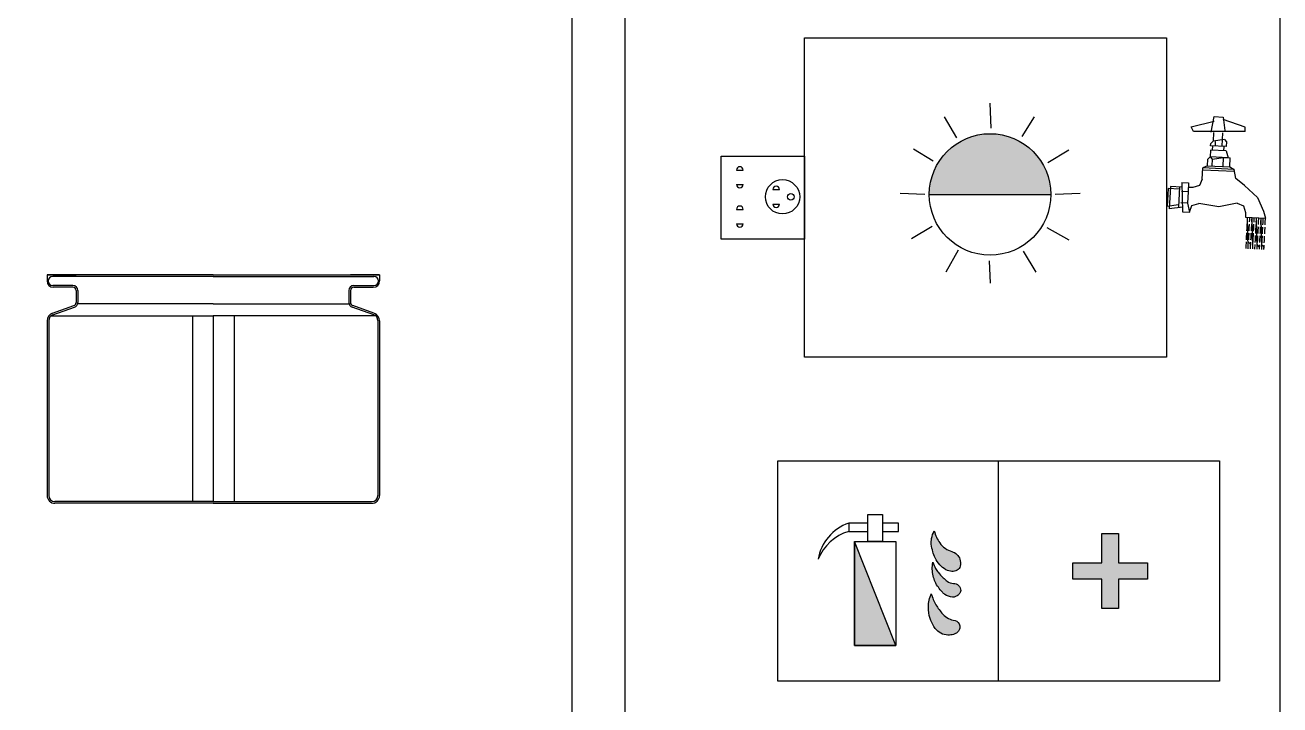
# Model space of a CAD drawing. Header units: millimetres. Extents: x -1481984 to -235402, y 1078406 to 1875046.
# Drawn here: x -1348741 to -1345721, y 1501703 to 1503338 of the extents above; entities that cross this region are included whole.
import ezdxf

# ---------------------------------------------------------------- set-up
doc = ezdxf.new("R2010")
doc.units = ezdxf.units.MM
doc.header["$LTSCALE"] = 1000
doc.layers.get('0').update_dxf_attribs({"linetype": 'CONTINUOUS'})

msp = doc.modelspace()

# ---------------------------------------------------------------- hatches: boundary and pattern name
msp.add_hatch(color=3).paths.add_polyline_path([(-1346272.408496475, 1502930.840341191, 1), (-1346564.730722982, 1502930.840341191)])
h = msp.add_hatch(color=1)
h.dxf.hatch_style = 1
edge = h.paths.add_edge_path()
edge.add_arc((-1346449.4424506, 1502151.466590694), 107.8978354437523, 196.2965074775436, 205.043896722009)
edge.add_arc((-1346461.33044825, 1502145.912034058), 94.77618967937431, 205.0438967321914, 214.3784544377074)
edge.add_arc((-1346496.272666549, 1502122.005892925), 52.43870978852418, 214.3784544346797, 254.5692111123097)
edge.add_arc((-1346517.649783854, 1502044.55933591), 27.90399577829036, 18.370084976388682, 74.56921110948417, ccw=False)
edge.add_arc((-1346520.101105925, 1502043.745310847), 30.48694306825204, -13.957091770838872, 18.3700849786419, ccw=False)
edge.add_arc((-1346505.787852189, 1502040.187999151), 15.73825841374406, 300.4508182839629, 346.04290822561376, ccw=False)
edge.add_arc((-1346509.153054866, 1502045.912209834), 22.37837716343191, 267.3707848895339, 300.4508182874178, ccw=False)
edge.add_arc((-1346508.712307123, 1502055.510229129), 31.98651085105711, 239.8196032933718, 267.37078488422674, ccw=False)
edge.add_arc((-1346493.270917496, 1502082.06208476), 62.70193940118931, 222.4174047123728, 239.8196032960364, ccw=False)
edge.add_arc((-1346489.717423023, 1502085.308851136), 67.51533891418853, 205.6516412071141, 222.4174047113826, ccw=False)
edge.add_arc((-1346465.587385953, 1502096.89678048), 94.28358120735875, 195.8057337083272, 205.6516412086637, ccw=False)
edge.add_arc((-1346442.169210599, 1502103.525987387), 118.621973125564, 187.0300429329693, 195.8057337107038, ccw=False)
edge.add_arc((-1346518.438838158, 1502094.120657287), 41.77461583643282, 167.9084626783551, 187.0300429328287, ccw=False)
edge.add_arc((-1346479.739778567, 1502085.830276201), 81.35172578373553, 154.2371555456886, 167.9084626805726, ccw=False)
edge = h.paths.add_edge_path()
edge.add_arc((-1346444.689826691, 1502087.969810512), 119.5436911665666, 200.7545432046056, 208.5370636651094)
edge.add_arc((-1346499.264807977, 1502058.292286126), 57.42135994756097, 208.5370636612874, 219.7755906795365)
edge.add_arc((-1346395.48563507, 1502144.6829566), 192.452706953265, 219.7755906777354, 225.017335568324)
edge.add_arc((-1346457.104969758, 1502083.026323195), 105.2834299674833, 225.0173355682574, 232.1063108274991)
edge.add_arc((-1346507.188478032, 1502018.676602894), 23.74053141858597, 232.1063108277139, 271.1094306907875)
edge.add_arc((-1346506.403473587, 1501978.140658967), 16.80301285234632, 44.35188178468792, 91.1094306890094, ccw=False)
edge.add_arc((-1346508.150668672, 1501976.432551232), 19.24643723143025, 22.63254198674349, 44.35188178777099, ccw=False)
edge.add_arc((-1346504.307622811, 1501978.034818349), 15.08275359799441, -1.9435309601404924, 22.632541991954383, ccw=False)
edge.add_arc((-1346499.439249191, 1501977.86961481), 10.21157777311919, 330.80573370783026, 358.0564690413287, ccw=False)
edge.add_arc((-1346512.239619462, 1501985.021818979), 24.87457554141677, 313.443379554477, 330.8057337075335, ccw=False)
edge.add_arc((-1346507.797742613, 1501980.331783899), 18.41495488746278, 267.37078488504676, 313.44337955690304, ccw=False)
edge.add_arc((-1346507.020550556, 1501997.256440982), 35.35744717318952, 234.5633418974988, 267.3707848874928, ccw=False)
edge.add_arc((-1346506.816031214, 1501997.54383806), 35.71018679621509, 222.2932534344802, 234.5633418980037, ccw=False)
edge.add_arc((-1346425.435715562, 1502071.576713009), 145.7266507854921, 216.2280293885385, 222.2932534309106, ccw=False)
edge.add_arc((-1346483.487402672, 1502029.045673626), 73.76216171443305, 192.6366606648803, 216.2280293894726, ccw=False)
edge.add_arc((-1346470.763414991, 1502031.898371281), 86.80201395368353, 170.9127826330988, 192.6366606658761, ccw=False)
edge = h.paths.add_edge_path()
edge.add_arc((-1346443.791649001, 1502003.508117889), 120.9127980752761, 196.1193888941114, 209.7614047844112)
edge.add_arc((-1346447.971239284, 1502001.118181388), 116.0981567166635, 209.7614047841904, 223.6847893603902)
edge.add_arc((-1346493.301660981, 1501957.822507486), 53.41352933516175, 223.6847893584048, 259.6161308141702)
edge.add_arc((-1346505.500203283, 1501891.252326647), 14.26507445675997, 6.326068700416215, 79.6161308155095, ccw=False)
edge.add_arc((-1346509.857474534, 1501890.769272665), 18.64904000231164, -17.893764104716183, 6.326068703005774, ccw=False)
edge.add_arc((-1346508.842513435, 1501890.441571142), 17.58248746241285, 317.1511459891178, 342.1062359128046, ccw=False)
edge.add_arc((-1346511.235063809, 1501892.660889441), 20.84587083055026, 291.8893355148426, 317.1511459859985, ccw=False)
edge.add_arc((-1346518.465401604, 1501910.656597693), 40.2397693584575, 273.7787354790705, 291.889335530119, ccw=False)
edge.add_arc((-1346518.448290217, 1501910.397519428), 39.98012662880959, 248.9125166587673, 273.7787354750978, ccw=False)
edge.add_arc((-1346517.527532536, 1501912.785271694), 42.5392584329384, 224.8174508604305, 248.9125166607628, ccw=False)
edge.add_arc((-1346522.507222963, 1501907.837212015), 35.51924338123855, 208.2934888032065, 224.8174508596724, ccw=False)
edge.add_arc((-1346414.59682458, 1501965.925157513), 158.0707162049958, 200.4816971760507, 208.293488799062, ccw=False)
edge.add_arc((-1346496.522277305, 1501935.324311345), 70.61677638276645, 177.3707848863452, 200.4816971771473, ccw=False)
edge.add_arc((-1346475.850602115, 1501934.375053599), 91.31023538444353, 157.0782934646215, 177.3707848847786, ccw=False)
h = msp.add_hatch(color=1)
h.dxf.hatch_style = 1
h.paths.add_polyline_path([(-1346149.562094434, 1502044.757392829), (-1346149.562094434, 1502114.757392829), (-1346109.562094434, 1502114.757392829), (-1346109.562094434, 1502044.757392829), (-1346039.562094434, 1502044.757392829), (-1346039.562094434, 1502004.757392829), (-1346109.562094434, 1502004.757392829), (-1346109.562094434, 1501934.757392829), (-1346149.562094434, 1501934.757392829), (-1346149.562094434, 1502004.757392829), (-1346219.562094434, 1502004.757392829), (-1346219.562094434, 1502044.757392829)])
h = msp.add_hatch(color=1)
h.dxf.hatch_style = 1
h.paths.add_polyline_path([(-1346744.964444548, 1502095.665305402), (-1346744.964444548, 1501845.665305402), (-1346644.964444548, 1501845.665305402)])

# ---------------------------------------------------------------- linework, layer by layer
at = {"color": 5}
for p, q in [((-1347028.559583454, 1502989.568554896), (-1347012.559583454, 1502989.568554896)), ((-1347028.559583454, 1502954.568554896), (-1347012.559583454, 1502954.568554896)), ((-1346941.122110753, 1502942.569827954), (-1346925.122110753, 1502942.569827954)), ((-1347028.559583454, 1502894.94012965), (-1347012.559583454, 1502894.94012965)), ((-1346941.122110753, 1502907.569827954), (-1346925.122110753, 1502907.569827954)), ((-1347028.559583454, 1502859.94012965), (-1347012.559583454, 1502859.94012965))]:
    msp.add_line(p, q, dxfattribs=at)
for p, q in [((-1346564.730722981, 1502930.840341191), (-1346272.408496474, 1502930.840341191)), ((-1348687.671180433, 1502737.575199986), (-1348687.671180433, 1502722.575199986)), ((-1348287.671180433, 1502737.575199986), (-1348687.671180433, 1502737.575199986)), ((-1348287.671180433, 1502737.575199986), (-1347887.671180433, 1502737.575199984)), ((-1347887.671180433, 1502737.575199984), (-1347887.671180433, 1502722.575199984)), ((-1348287.671180433, 1502733.575199986), (-1348674.094529289, 1502733.575199986)), ((-1348625.671180434, 1502711.575199986), (-1348674.094529289, 1502711.575199986)), ((-1348625.671180434, 1502707.575199986), (-1348672.671180433, 1502707.575199986)), ((-1348287.671180433, 1502733.575199986), (-1347901.247831577, 1502733.575199984)), ((-1347949.671180433, 1502711.575199985), (-1347901.247831577, 1502711.575199984)), ((-1347949.671180433, 1502707.575199985), (-1347902.671180433, 1502707.575199985)), ((-1348617.671180434, 1502699.575199986), (-1348617.671180434, 1502670.77635933)), ((-1348613.671180434, 1502699.575199986), (-1348613.671180434, 1502670.77635933)), ((-1347961.671180433, 1502699.575199985), (-1347961.671180433, 1502670.776359329)), ((-1347957.671180433, 1502699.575199985), (-1347957.671180433, 1502670.776359329)), ((-1348674.241852189, 1502645.411306212), (-1348623.042911732, 1502663.220421027)), ((-1348673.59918425, 1502641.399773195), (-1348621.728777381, 1502659.442451876)), ((-1348287.671180434, 1502667.914780816), (-1348614.017366963, 1502667.914780816)), ((-1348287.671180433, 1502667.914780816), (-1347961.324993904, 1502667.914780815)), ((-1347901.743176617, 1502641.399773194), (-1347953.613583486, 1502659.442451875)), ((-1347901.100508678, 1502645.411306211), (-1347952.299449135, 1502663.220421026)), ((-1348687.671180434, 1502626.521460456), (-1348687.671180433, 1502206.575199986)), ((-1348683.671180434, 1502627.232388877), (-1348683.671180434, 1502206.575199986)), ((-1348678.321501259, 1502638.715912203), (-1348287.671180434, 1502638.715912203)), ((-1348337.671180434, 1502638.715912203), (-1348337.671180434, 1502191.575199986)), ((-1347897.020859608, 1502638.715912202), (-1348287.671180433, 1502638.715912203)), ((-1348287.671180433, 1502638.715912203), (-1348287.671180435, 1502191.575199986)), ((-1348287.671180434, 1502638.715912203), (-1348287.671180435, 1502191.575199986)), ((-1348237.671180433, 1502638.715912203), (-1348237.671180435, 1502191.575199986)), ((-1347891.671180433, 1502627.232388876), (-1347891.671180435, 1502206.575199984)), ((-1347887.671180433, 1502626.521460455), (-1347887.671180435, 1502206.575199984)), ((-1348287.671180433, 1502191.575199986), (-1348668.671180434, 1502191.575199986)), ((-1348287.671180433, 1502187.575199986), (-1348668.671180433, 1502187.575199986)), ((-1348287.671180435, 1502191.575199986), (-1347906.671180435, 1502191.575199985)), ((-1348287.671180435, 1502187.575199986), (-1347906.671180435, 1502187.575199985))]:
    msp.add_line(p, q)
at = {"color": 1}
for p, q in [((-1346929.422015875, 1502289.957426051), (-1345868.868065719, 1502289.959443942)), ((-1346399.145040797, 1502289.958434995), (-1346399.145040797, 1501759.557359609))]:
    msp.add_line(p, q, dxfattribs=at)
for points in [[(-1351008.028964695, 1504791.676489189), (-1347425.213757606, 1504791.676489189), (-1347425.213757606, 1499086.863662185), (-1351008.028964695, 1499086.863662185)], [(-1347296.880973479, 1504791.676489189), (-1345721.120104064, 1504791.676489189), (-1345721.120104064, 1501545.296980056), (-1347296.880973479, 1501545.296980056)], [(-1347065.410293392, 1503023.288418149), (-1346865.410293392, 1503023.288418149), (-1346865.410293392, 1502823.288418149), (-1347065.410293392, 1502823.288418149)]]:
    msp.add_lwpolyline(points, close=True)
at = {"color": 3}
msp.add_lwpolyline([(-1346865.410293392, 1503307.390838564), (-1345994.099259783, 1503307.390838564), (-1345994.099259783, 1502539.185997732), (-1346865.410293392, 1502539.185997732)], close=True, dxfattribs=at)
at = {"color": 0}
for points in [[(-1346416.136377617, 1503090.375382589), (-1346418.565296223, 1503150.041093412)], [(-1346498.441264548, 1503067.394578422), (-1346528.42405013, 1503117.585453422)], [(-1346341.320716823, 1503070.475735194), (-1346311.946233604, 1503117.737529011)], [(-1346555.369614742, 1503010.65794878), (-1346602.631408561, 1503040.032431998)], [(-1346279.490593613, 1503007.878775106), (-1346229.297550531, 1503037.905496489)], [(-1346575.535936442, 1502930.438184313), (-1346634.937141044, 1502933.369433577)], [(-1346261.603283014, 1502931.242498068), (-1346201.981507993, 1502933.673584757)], [(-1346557.692561644, 1502853.804075358), (-1346607.88126856, 1502823.86522558)], [(-1346281.813540515, 1502851.024901684), (-1346229.147643024, 1502821.383744162)], [(-1346495.549660244, 1502796.652986662), (-1346525.236921654, 1502743.945321453)], [(-1346421.046777641, 1502771.307467876), (-1346418.305080844, 1502717.087628444)], [(-1346338.74189071, 1502794.288272042), (-1346308.715169326, 1502744.095228959)]]:
    msp.add_lwpolyline(points, dxfattribs=at)
at = {"color": 3}
for points in [[(-1345804.977130756, 1503081.885785976), (-1345929.408550221, 1503082.564751251), (-1345934.279305285, 1503093.639632901), (-1345879.480013359, 1503107.231304763)], [(-1345886.219656637, 1503080.433524898), (-1345878.951000918, 1503117.951640504), (-1345857.378522027, 1503116.88711137)], [(-1345804.977130756, 1503081.885785976), (-1345804.443782147, 1503092.693993323), (-1345857.643028248, 1503111.526943501)], [(-1345857.378522027, 1503116.88711137), (-1345853.570128012, 1503084.283686631)], [(-1345880.815552964, 1503080.166850595), (-1345881.877914014, 1503058.638307507)], [(-1345859.243074074, 1503079.102321461), (-1345860.040928903, 1503062.933946243)], [(-1345850.563924995, 1503035.42401507), (-1345888.348714905, 1503037.288567117), (-1345889.150905902, 1503021.032320295)], [(-1345887.815366296, 1503048.096774464), (-1345887.550860076, 1503053.456942336)], [(-1345850.030576386, 1503046.232222417), (-1345887.815366296, 1503048.096774464)], [(-1345854.63682523, 1503062.66727194), (-1345881.877914014, 1503058.638307507), (-1345887.550860076, 1503053.456942336)], [(-1345882.944611232, 1503037.021892814), (-1345882.411262623, 1503047.83010016)], [(-1345876.517746143, 1503058.373801285), (-1345877.051094752, 1503047.565593939)], [(-1345860.040928903, 1503062.933946243), (-1345860.838783732, 1503046.765571027)], [(-1345855.968028668, 1503035.690689376), (-1345855.434680059, 1503046.498896722)], [(-1345854.63682523, 1503062.66727194), (-1345849.497227777, 1503057.040429763), (-1345850.030576386, 1503046.232222417)], [(-1345895.617370625, 1502999.770451511), (-1345894.819515795, 1503015.93882673)], [(-1345894.819515795, 1503015.93882673), (-1345889.146569734, 1503021.120191901), (-1345884.011308449, 1503015.405478121)], [(-1345845.957676151, 1503018.988965549), (-1345889.146569734, 1503021.120191901)], [(-1345884.011308449, 1503015.405478121), (-1345884.809163278, 1502999.237102903)], [(-1345884.011308449, 1503015.405478121), (-1345856.765883497, 1503019.522314157)], [(-1345857.832580715, 1502997.905899465), (-1345856.765883497, 1503019.522314157), (-1345840.553572478, 1503018.722291245)], [(-1345850.563924995, 1503035.42401507), (-1345845.962012318, 1503018.901093945)], [(-1345841.664205497, 1502997.108044636), (-1345840.59750828, 1503018.724459329)], [(-1345908.025623797, 1502967.879178082), (-1345906.694420359, 1502994.855760646)], [(-1345831.38934676, 1502985.766488681), (-1345906.95892658, 1502989.495592775)], [(-1345895.617370625, 1502999.770451511), (-1345906.694420359, 1502994.855760646)], [(-1345831.124840539, 1502991.126656552), (-1345906.694420359, 1502994.855760646)], [(-1345895.617370625, 1502999.770451511), (-1345841.620269695, 1502997.105876552), (-1345831.124840539, 1502991.126656552)], [(-1345805.96887422, 1502952.008495119), (-1345826.783097916, 1502969.331439159), (-1345831.124840539, 1502991.126656552)], [(-1345984.661900835, 1502949.991867483), (-1345987.324307712, 1502896.038702355)], [(-1345957.685318271, 1502948.660664043), (-1345984.661900835, 1502949.991867483)], [(-1345963.089421945, 1502948.927338349), (-1345965.4873226, 1502900.334341092)], [(-1345957.151969663, 1502959.46887139), (-1345940.939658643, 1502958.668848477)], [(-1345957.151969663, 1502959.46887139), (-1345955.208127695, 1502889.080656742), (-1345938.995816675, 1502888.280633829)], [(-1345940.939658643, 1502958.668848477), (-1345942.006355861, 1502937.052433785)], [(-1345930.708735708, 1502947.329460606), (-1345941.473007252, 1502947.860641131)], [(-1345908.025623797, 1502967.879178082), (-1345914.2275823, 1502951.977477169), (-1345930.708735708, 1502947.329460606)], [(-1345805.96887422, 1502952.008495119), (-1345774.919391421, 1502923.434034814), (-1345760.307126228, 1502890.209389861), (-1345755.700877384, 1502873.77434034)], [(-1345990.330510729, 1502944.898373916), (-1345992.463905164, 1502901.665544529)], [(-1345963.353928165, 1502943.567170477), (-1345990.330510729, 1502944.898373916)], [(-1345942.006355861, 1502937.052433785), (-1345958.21866688, 1502937.852456697)], [(-1345942.006355861, 1502937.052433785), (-1345943.337559299, 1502910.075851221), (-1345938.995816675, 1502888.280633829)], [(-1345965.218480212, 1502905.782380568), (-1345992.463905164, 1502901.665544529)], [(-1345954.679115254, 1502899.800992483), (-1345987.324307712, 1502896.038702355)], [(-1345943.337559299, 1502910.075851221), (-1345959.549870319, 1502910.875874134)], [(-1345938.995816675, 1502888.280633829), (-1345932.793858173, 1502904.182334742), (-1345916.360976735, 1502908.744647782)], [(-1345824.310243507, 1502909.663560252), (-1345868.032485699, 1502900.986579257), (-1345916.360976735, 1502908.744647782)], [(-1345824.310243507, 1502909.663560252), (-1345808.366774876, 1502903.415497863), (-1345803.760526032, 1502886.980448341)], [(-1345803.760526032, 1502886.980448341), (-1345804.29387464, 1502876.172240995)], [(-1345804.29387464, 1502876.172240995), (-1345755.700877384, 1502873.77434034)], [(-1345800.533752595, 1502843.483112735), (-1345800.264910207, 1502848.931152211), (-1345799.731561599, 1502859.739359557)], [(-1345799.467055378, 1502865.099527428), (-1345799.19821299, 1502870.547566904), (-1345798.933706769, 1502875.907734774)], [(-1345797.25870719, 1502800.07148065), (-1345798.933706769, 1502875.907734774)], [(-1345795.129648922, 1502843.21643843), (-1345794.860806534, 1502848.664477905), (-1345794.327457925, 1502859.472685252)], [(-1345794.062951705, 1502864.832853124), (-1345793.794109316, 1502870.280892598), (-1345793.529603096, 1502875.64106047)], [(-1345789.725545249, 1502842.949764127), (-1345789.456702861, 1502848.397803602), (-1345788.923354252, 1502859.206010948)], [(-1345788.658848032, 1502864.56617882), (-1345788.390005643, 1502870.014218295), (-1345788.125499423, 1502875.374386165)], [(-1345786.450499843, 1502799.538132041), (-1345788.125499423, 1502875.374386165)], [(-1345784.321441576, 1502842.683089822), (-1345784.052599188, 1502848.131129297), (-1345783.519250579, 1502858.939336644)], [(-1345783.254744358, 1502864.299504515), (-1345782.98590197, 1502869.747543991), (-1345782.721395749, 1502875.107711861)], [(-1345779.181844123, 1502837.056247647), (-1345778.917337903, 1502842.416415518), (-1345778.115146906, 1502858.67266234)], [(-1345777.850640685, 1502864.03283021), (-1345777.581798297, 1502869.480869685), (-1345777.317292076, 1502874.841037557)], [(-1345775.642292497, 1502799.004783432), (-1345777.317292076, 1502874.841037557)], [(-1345772.711043232, 1502858.405988035), (-1345772.446537012, 1502863.766155906), (-1345771.913188403, 1502874.574363253)], [(-1345767.306939559, 1502858.13931373), (-1345767.042433339, 1502863.499481602), (-1345766.50908473, 1502874.307688948)], [(-1345764.83408515, 1502798.471434824), (-1345766.50908473, 1502874.307688948)], [(-1345761.902835886, 1502857.872639426), (-1345761.638329666, 1502863.232807297), (-1345761.104981057, 1502874.041014643)], [(-1345756.498732213, 1502857.605965122), (-1345756.234225992, 1502862.966132993), (-1345755.700877384, 1502873.77434034)], [(-1345801.596113645, 1502821.954569647), (-1345801.331607425, 1502827.314737517), (-1345800.798258816, 1502838.122944864)], [(-1345796.192009972, 1502821.687895343), (-1345795.927503751, 1502827.048063213), (-1345795.394155143, 1502837.85627056)], [(-1345790.787906299, 1502821.421221037), (-1345790.523400078, 1502826.781388909), (-1345789.99005147, 1502837.589596256)], [(-1345785.652645014, 1502815.706507259), (-1345785.383802626, 1502821.154546734), (-1345784.585947797, 1502837.32292195)], [(-1345780.248541341, 1502815.439832954), (-1345779.979698953, 1502820.887872429), (-1345779.446350344, 1502831.696079776)], [(-1345774.844437668, 1502815.173158649), (-1345774.57559528, 1502820.621198124), (-1345774.042246671, 1502831.42940547)], [(-1345773.77774045, 1502836.789573342), (-1345773.513234229, 1502842.149741213), (-1345772.979885621, 1502852.95794856)], [(-1345769.440333994, 1502814.906484345), (-1345769.171491606, 1502820.354523821), (-1345768.638142997, 1502831.162731167)], [(-1345768.373636777, 1502836.522899038), (-1345768.109130556, 1502841.883066908), (-1345767.575781947, 1502852.691274255)], [(-1345764.036230321, 1502814.639810041), (-1345763.767387933, 1502820.087849515), (-1345763.234039324, 1502830.896056863)], [(-1345762.969533103, 1502836.256224734), (-1345762.705026883, 1502841.616392605), (-1345762.171678274, 1502852.424599951)], [(-1345758.632126648, 1502814.373135737), (-1345758.36328426, 1502819.821175212), (-1345757.829935651, 1502830.629382559)], [(-1345757.56542943, 1502835.989550428), (-1345757.30092321, 1502841.3497183), (-1345756.767574601, 1502852.157925647)], [(-1345802.662810863, 1502800.338154954), (-1345802.398304642, 1502805.698322825), (-1345801.864956033, 1502816.506530171)], [(-1345791.854603516, 1502799.804806346), (-1345791.590097296, 1502805.164974215), (-1345791.321254908, 1502810.613013691), (-1345796.46085236, 1502816.239855867)], [(-1345791.854603516, 1502799.804806346), (-1345791.590097296, 1502805.164974215), (-1345791.056748687, 1502815.973181562)], [(-1345781.04639617, 1502799.271457736), (-1345780.513047561, 1502810.079665083)], [(-1345781.04639617, 1502799.271457736), (-1345780.513047561, 1502810.079665083)], [(-1345770.238188824, 1502798.738109128), (-1345769.973682603, 1502804.098276999), (-1345775.108943888, 1502809.812990779)], [(-1345770.238188824, 1502798.738109128), (-1345769.704840215, 1502809.546316474)], [(-1345759.429981477, 1502798.204760519), (-1345759.165475257, 1502803.56492839), (-1345764.300736542, 1502809.279642169)], [(-1345759.429981477, 1502798.204760519), (-1345758.896632869, 1502809.012967866)]]:
    msp.add_lwpolyline(points, dxfattribs=at)
for points in [[(-1348687.587807333, 1502737.575199986), (-1348617.927388164, 1502737.575199986)], [(-1348687.587807333, 1502737.575199986), (-1348617.927388164, 1502737.575199986)], [(-1347887.754553533, 1502737.575199984), (-1347957.414972703, 1502737.575199985)], [(-1347887.754553533, 1502737.575199984), (-1347957.414972703, 1502737.575199985)]]:
    msp.add_lwpolyline(points)
at = {"color": 1}
for points in [[(-1346929.422015875, 1502289.957426051), (-1345866.142593476, 1502289.957426051), (-1345866.142593476, 1501759.557359609), (-1346929.422015875, 1501759.557359609)], [(-1346712.464444548, 1502160.665305402), (-1346677.464444548, 1502160.665305402), (-1346677.464444548, 1502095.665305402), (-1346712.464444548, 1502095.665305402)], [(-1346149.562094434, 1502044.757392829), (-1346149.562094434, 1502114.757392829), (-1346109.562094434, 1502114.757392829), (-1346109.562094434, 1502044.757392829), (-1346039.562094434, 1502044.757392829), (-1346039.562094434, 1502004.757392829), (-1346109.562094434, 1502004.757392829), (-1346109.562094434, 1501934.757392829), (-1346149.562094434, 1501934.757392829), (-1346149.562094434, 1502004.757392829), (-1346219.562094434, 1502004.757392829), (-1346219.562094434, 1502044.757392829)], [(-1346744.964444548, 1502095.665305402), (-1346644.964444548, 1502095.665305402), (-1346644.964444548, 1501845.665305402), (-1346744.964444548, 1501845.665305402)]]:
    msp.add_lwpolyline(points, close=True, dxfattribs=at)
for points in [[(-1346712.464444548, 1502139.801139819), (-1346758.671274583, 1502139.801139819), (-1346758.671274583, 1502119.801139819), (-1346712.464444548, 1502119.801139819)], [(-1346677.464444548, 1502119.801139819), (-1346638.671274583, 1502119.801139819), (-1346638.671274583, 1502139.801139819), (-1346677.464444548, 1502139.801139819)], [(-1346744.964444548, 1502095.665305402), (-1346744.964444548, 1501845.665305402), (-1346644.964444548, 1501845.665305402), (-1346744.964444548, 1502095.665305402)], [(-1346559.950791356, 1501969.937917031), (-1346559.950791356, 1501969.937917031)]]:
    msp.add_lwpolyline(points, dxfattribs=at)
for points in [[(-1346553.00520981, 1502121.189573037, 0.0381862304986678), (-1346547.19613459, 1502105.792088401, 0.0407522287669645), (-1346539.551691414, 1502092.396024789, 0.1771853181380511), (-1346510.225251821, 1502071.457464181, -0.2502510663895885), (-1346491.167756513, 1502053.353379822, -0.141996902832394), (-1346490.514240248, 1502036.392007029, -0.2015994522470091), (-1346497.811725356, 1502026.620605199, -0.1453496706113228), (-1346510.179603776, 1502023.557390179, -0.1207971724671256), (-1346524.7927006, 1502027.859590402, -0.0760776824744686), (-1346539.560653982, 1502039.767953953, -0.073285220748697), (-1346550.578633596, 1502056.081568739, -0.0429873255173154), (-1346556.306174825, 1502071.216145149, -0.0383098998870217), (-1346559.899397163, 1502089.007871817, -0.0836277726000404), (-1346559.286650183, 1502102.871359033, -0.0597231871234346), (-1346553.00520981, 1502121.189573037)], [(-1346556.475982691, 1502045.607687992, 0.0339707099976067), (-1346549.709947161, 1502030.860543365, 0.049076668748297), (-1346543.396347612, 1502021.555114383, 0.0228754155881369), (-1346531.529068852, 1502008.55717455, 0.0309413581335763), (-1346521.769871665, 1501999.941721209, 0.171845441770122), (-1346506.728813663, 1501994.940521906, -0.2068968802524335), (-1346494.388310885, 1501989.887024624, -0.0950532280840237), (-1346490.386364889, 1501983.838957732, -0.1076462720387784), (-1346489.233545755, 1501977.523294157, -0.1194673089552213), (-1346490.524839013, 1501972.888690017, -0.0759028244244875), (-1346495.134930633, 1501966.961527497, -0.2037821860533781), (-1346508.642480002, 1501961.936214263, -0.1441353520455828), (-1346527.520889516, 1501968.448713318, -0.0535895728526052), (-1346533.23122552, 1501973.513545703, -0.026470712418461), (-1346542.989220688, 1501985.452209052, -0.1033018843042948), (-1346555.462822317, 1502012.908899855, -0.0950732088050232), (-1346556.475982691, 1502045.607687992)]]:
    msp.add_lwpolyline(points, format="xyb", close=True, dxfattribs=at)
msp.add_lwpolyline([(-1346559.950791356, 1501969.937917031, 0.0595949250667015), (-1346548.756052018, 1501943.488297516, 0.0608270785843627), (-1346531.927683188, 1501920.930292528, 0.1580773603332379), (-1346502.929034487, 1501905.283771344, -0.3311543878390408), (-1346491.321989932, 1501892.824145797, -0.1060741311230307), (-1346492.110528692, 1501885.039298294, -0.1093195084222329), (-1346495.951908125, 1501878.484307237, -0.1106740222062922), (-1346503.463408858, 1501873.317887865, -0.0791872981700883), (-1346515.81345691, 1501870.504309746, -0.1089271174930588), (-1346532.832859493, 1501873.094775668, -0.1055236386654017), (-1346547.703014556, 1501882.801462849, -0.0722245780900178), (-1346553.783025815, 1501891.001511665, -0.0340985774830191), (-1346562.67494449, 1501910.614925861, -0.1011835821439739), (-1346567.064716067, 1501938.563669338, -0.0887748110484456), (-1346559.950791356, 1501969.937917031)], format="xyb", dxfattribs=at)
at = {"color": 0}
msp.add_circle((-1346418.569609728, 1502930.840341191), 146.1611132533959, dxfattribs=at)
at = {"color": 5}
for centre, radius in [((-1346917.973952114, 1502925.069827954), 41.32981691751309), ((-1346898.122110753, 1502925.069827954), 8)]:
    msp.add_circle(centre, radius, dxfattribs=at)
for centre, start, end in [((-1347020.559583454, 1502989.568554896), 0, 180), ((-1347020.559583454, 1502954.568554896), 180, 0), ((-1346933.122110753, 1502942.569827954), 0, 180), ((-1347020.559583454, 1502894.94012965), 0, 180), ((-1346933.122110753, 1502907.569827954), 180, 0), ((-1347020.559583454, 1502859.94012965), 180, 0)]:
    msp.add_arc(centre, 8, start, end, dxfattribs=at)
for centre, radius, start, end in [((-1348672.671180433, 1502722.575199986), 15, 180, 270), ((-1348674.094529289, 1502722.575199986), 11, 90, 270), ((-1348625.671180434, 1502699.575199986), 12, 0, 90), ((-1348625.671180434, 1502699.575199986), 8, 0, 90), ((-1347949.671180433, 1502699.575199985), 12, 90, 180), ((-1347949.671180433, 1502699.575199985), 8, 90, 180), ((-1347902.671180433, 1502722.575199985), 15, 270, 0), ((-1347901.247831577, 1502722.575199984), 11, 270, 90), ((-1348667.671180434, 1502626.521460456), 20, 109.179794372047, 180), ((-1348625.671180434, 1502670.77635933), 8, 289.1797943720469, 0), ((-1348625.671180434, 1502670.77635933), 12, 289.1797943720469, 0), ((-1347949.671180433, 1502670.776359329), 12, 180, 250.8202055983709), ((-1347949.671180433, 1502670.776359329), 8, 180, 250.8202055983709), ((-1347907.671180433, 1502626.521460455), 20, 0, 70.8202055983709), ((-1348668.671180434, 1502627.232388877), 15, 109.179794372047, 180), ((-1347906.671180433, 1502627.232388876), 15, 0, 70.8202055983709), ((-1348668.671180433, 1502206.575199986), 19, 180, 270), ((-1348668.671180434, 1502206.575199986), 15, 180, 270), ((-1347906.671180435, 1502206.575199985), 15, 270, 0), ((-1347906.671180435, 1502206.575199985), 19, 270, 0)]:
    msp.add_arc(centre, radius, start, end)
at = {"color": 1}
for centre, radius, start, end in [((-1346723.091812967, 1502035.262856535), 110.4271287363708, 108.7959365605508, 170.8594903941579), ((-1346726.727722537, 1502011.026804435), 113.3677491865667, 106.3658308614134, 158.3757389170581)]:
    msp.add_arc(centre, radius, start, end, dxfattribs=at)

doc.saveas('drawing.dxf')
